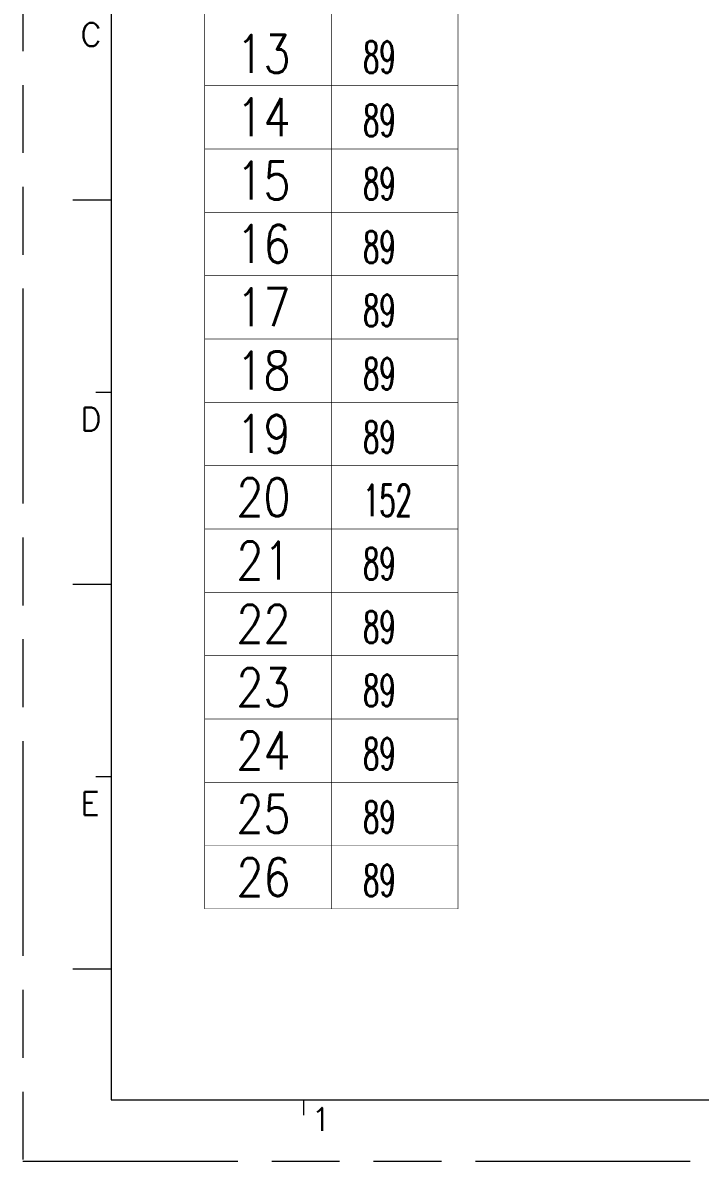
# Model space of a CAD drawing. Extents: x 726 to 4747, y 139 to 441.
# Drawn here: x 4607.5 to 4637.4, y 342.6 to 392.9 of the extents above; entities that cross this region are included whole.
import ezdxf

# ---------------------------------------------------------------- set-up
doc = ezdxf.new("R2010")
doc.units = 0
doc.linetypes.add('PHANTOM', pattern=[29.5, 9.5, -1.5, 3, -1.5, 3, -1.5, 9.5])
doc.layers.get('0').update_dxf_attribs({"lineweight": 5})
doc.layers.add('0PAPERF', color=2, linetype='PHANTOM', lineweight=5, plot=False)
doc.layers.add('a_area', color=7, linetype='Continuous')
doc.layers.add('biaozhu3', color=10, linetype='Continuous')
doc.styles.add('SIMPLEX', font='simplex.shx')
doc.styles.get("Standard").update_dxf_attribs({"font": 'txt.shx'})

# ---------------------------------------------------------------- blocks, each defined once
blk = doc.blocks.new('PAD_R7')
at = {"layer": 'a_area', "const_width": 0.5}
blk.add_lwpolyline([(0.25, 0, 1), (-0.25, 0, 1)], format="xyb", close=True, dxfattribs=at)

msp = doc.modelspace()

# ---------------------------------------------------------------- linework, layer by layer
for p, q in [((4611.379, 436.072), (4611.379, 345.32)), ((4611.379, 385.088), (4609.68, 385.088)), ((4611.379, 376.59), (4610.7, 376.59)), ((4611.379, 368.093), (4609.68, 368.093)), ((4611.379, 359.595), (4610.7, 359.595)), ((4611.379, 351.098), (4609.68, 351.098)), ((4611.379, 345.32), (4742.58, 345.32)), ((4619.877, 345.32), (4619.877, 344.64))]:
    msp.add_line(p, q)
at = {"layer": '0PAPERF'}
for p, q in [((4607.47, 441.173), (4607.47, 342.601)), ((4607.47, 342.601), (4746.864, 342.601))]:
    msp.add_line(p, q, dxfattribs=at)
at = {"layer": 'biaozhu3', "linetype": 'Continuous', "const_width": 0.028}
for points in [[(4615.511, 429.34), (4615.511, 353.758)], [(4621.109, 429.34), (4621.109, 353.758)], [(4626.708, 429.34), (4626.708, 353.758)], [(4615.511, 390.149), (4626.708, 390.149)], [(4615.511, 387.35), (4626.708, 387.35)], [(4615.511, 384.551), (4626.708, 384.551)], [(4615.511, 381.751), (4626.708, 381.751)], [(4615.511, 378.952), (4626.708, 378.952)], [(4615.511, 376.153), (4626.708, 376.153)], [(4615.511, 373.353), (4626.708, 373.353)], [(4615.511, 370.554), (4626.708, 370.554)], [(4615.511, 367.754), (4626.708, 367.754)], [(4615.511, 364.955), (4626.708, 364.955)], [(4615.511, 362.156), (4626.708, 362.156)], [(4615.511, 359.356), (4626.708, 359.356)], [(4615.511, 356.557), (4626.708, 356.557)], [(4615.511, 353.758), (4626.708, 353.758)]]:
    msp.add_lwpolyline(points, dxfattribs=at)

# ---------------------------------------------------------------- block references
at = {"layer": 'biaozhu3', "xscale": 0.02799360000000002, "yscale": 0.02799360000000002, "zscale": 2.799360000000001}
for p in [(4615.511, 390.149), (4626.708, 390.149), (4615.511, 387.35), (4626.708, 387.35), (4615.511, 384.551), (4626.708, 384.551), (4615.511, 381.751), (4626.708, 381.751), (4615.511, 378.952), (4626.708, 378.952), (4615.511, 376.153), (4626.708, 376.153), (4615.511, 373.353), (4626.708, 373.353), (4615.511, 370.554), (4626.708, 370.554), (4615.511, 367.754), (4626.708, 367.754), (4615.511, 364.955), (4626.708, 364.955), (4615.511, 362.156), (4626.708, 362.156), (4615.511, 359.356), (4626.708, 359.356), (4615.511, 356.557), (4626.708, 356.557), (4615.511, 353.758), (4615.511, 353.758), (4621.109, 353.758), (4626.708, 353.758), (4626.708, 353.758)]:
    msp.add_blockref('PAD_R7', p, dxfattribs=at)

# ---------------------------------------------------------------- texts
at = {"style": 'SIMPLEX'}
for s, height, p in [('C', 1.033, (4610.02, 391.886)), ('D', 1.033, (4610.02, 374.891)), ('E', 1.033, (4610.02, 357.896)), ('1', 1.02, (4620.217, 343.947))]:
    msp.add_text(s, height=height, dxfattribs=at).set_placement(p)
at = {"layer": 'biaozhu3'}
for s, height, width, p in [('13', 1.6796, 0.833333, (4616.91, 390.709)), ('89', 1.3997, 0.6, (4622.509, 390.709)), ('14', 1.6796, 0.833333, (4616.91, 387.91)), ('89', 1.3997, 0.6, (4622.509, 387.91)), ('15', 1.6796, 0.833333, (4616.91, 385.111)), ('89', 1.3997, 0.6, (4622.509, 385.111)), ('16', 1.6796, 0.833333, (4616.91, 382.311)), ('89', 1.3997, 0.6, (4622.509, 382.311)), ('17', 1.6796, 0.833333, (4616.91, 379.512)), ('89', 1.3997, 0.6, (4622.509, 379.512)), ('18', 1.6796, 0.833333, (4616.91, 376.712)), ('89', 1.3997, 0.6, (4622.509, 376.712)), ('19', 1.6796, 0.833333, (4616.91, 373.913)), ('89', 1.3997, 0.6, (4622.509, 373.913)), ('20', 1.6796, 0.833333, (4616.91, 371.114)), ('152', 1.3997, 0.6, (4622.509, 371.114)), ('21', 1.6796, 0.833333, (4616.91, 368.314)), ('89', 1.3997, 0.6, (4622.509, 368.314)), ('22', 1.6796, 0.833333, (4616.91, 365.515)), ('89', 1.3997, 0.6, (4622.509, 365.515)), ('23', 1.6796, 0.833333, (4616.91, 362.716)), ('89', 1.3997, 0.6, (4622.509, 362.716)), ('24', 1.6796, 0.833333, (4616.91, 359.916)), ('89', 1.3997, 0.6, (4622.509, 359.916)), ('25', 1.6796, 0.833333, (4616.91, 357.117)), ('89', 1.3997, 0.6, (4622.509, 357.117)), ('26', 1.6796, 0.833333, (4616.91, 354.318)), ('89', 1.3997, 0.6, (4622.509, 354.318))]:
    msp.add_text(s, height=height, dxfattribs=dict(at, width=width)).set_placement(p)

doc.saveas('drawing.dxf')
